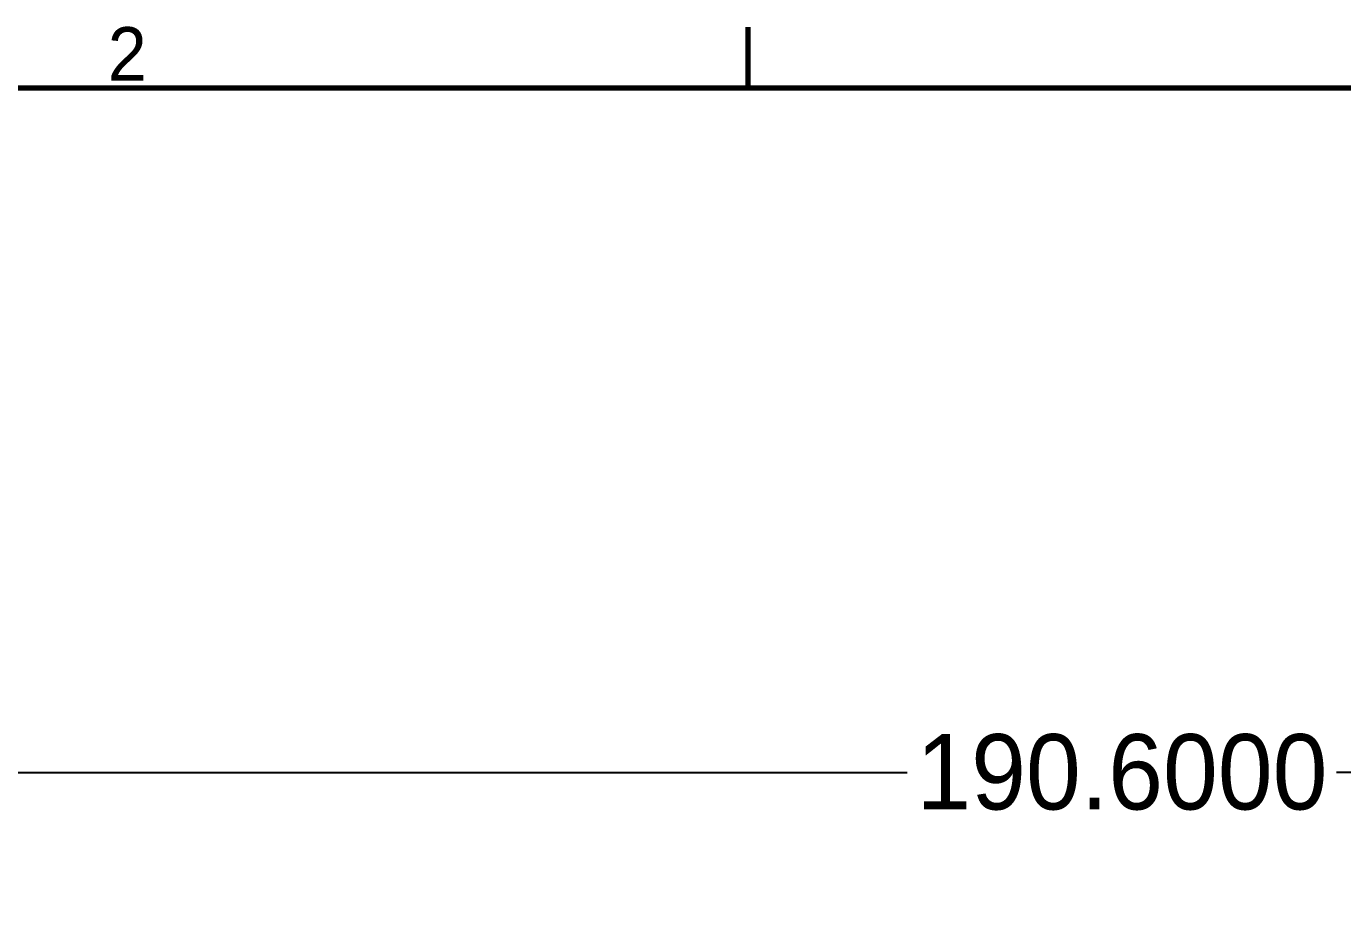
# Model space of a CAD drawing. Header units: millimetres. Extents: x -32 to 1138, y -135 to 348.
# Drawn here: x 86.3 to 173.6, y 280.9 to 339.8 of the extents above; entities that cross this region are included whole.
import ezdxf

# ---------------------------------------------------------------- set-up
doc = ezdxf.new("R2010")
doc.units = ezdxf.units.MM
doc.layers.add('경계(ISO)', color=7, linetype='Continuous', lineweight=70)
doc.styles.get("Standard").update_dxf_attribs({"font": ''})
doc.styles.add('레이블 문자 (JIS)', font='')
doc.styles.get('Standard').set_extended_font_data('Gulim')
doc.styles.get('레이블 문자 (JIS)').set_extended_font_data('Gulim')
doc.dimstyles.get("Standard").update_dxf_attribs({"dimtxt": 0.18, "dimasz": 0.18, "dimexe": 0.18, "dimexo": 0.0625, "dimgap": 0.09, "dimtad": 0, "dimtih": 1, "dimtoh": 1, "dimdec": 4, "dimzin": 0, "dimdsep": 46, "dimtxsty": 'Standard', "dimcen": 0.09, "dimadec": 0, "dimazin": 0, "dimtfac": 1, "dimtdec": 4, "dimtofl": 0, "dimtmove": 0, "dimatfit": 3, "dimfxl": 1, "dimtolj": 1, "dimtzin": 0, "dimarcsym": 0})

# ---------------------------------------------------------------- blocks, each defined once
blk = doc.blocks.new('경계 Default Border')
at = {"layer": '경계(ISO)'}
blk.add_line((140, 287), (140, 290.4), dxfattribs=at)
at = {"layer": '경계(ISO)', "flags": 128}
blk.add_lwpolyline([(10, 10), (10, 287), (410, 287), (410, 10), (10, 10)], dxfattribs=at)
at = {"layer": '경계(ISO)', "insert": (104.149, 287.396), "char_height": 3, "attachment_point": 7, "style": '레이블 문자 (JIS)'}
blk.add_mtext('2', dxfattribs=at)
blk = doc.blocks.new('*D13')
at = {"color": 0, "lineweight": -2}
for p, q in [((63.696, 239.626), (63.696, 290.44)), ((63.876, 290.26), (144.751, 290.26)), ((254.116, 290.26), (173.24, 290.26)), ((254.296, 239.626), (254.296, 290.44))]:
    blk.add_line(p, q, dxfattribs=at)
at = {"color": 0}
for points in [[(63.876, 290.29), (63.876, 290.23), (63.696, 290.26)], [(254.116, 290.23), (254.116, 290.29), (254.296, 290.26)]]:
    blk.add_solid(points, dxfattribs=at)
at = {"layer": 'Defpoints', "color": 0}
for p in [(254.296, 290.26), (63.696, 239.564), (254.296, 239.564)]:
    blk.add_point(p, dxfattribs=at)
at = {"color": 0, "insert": (158.996, 290.26), "char_height": 5, "attachment_point": 5}
blk.add_mtext('\\A1;190.6000', dxfattribs=at)

msp = doc.modelspace()

# ---------------------------------------------------------------- block references
at = {"color": 0, "xscale": 1.185080625, "yscale": 1.185080625, "zscale": 1.185080625}
msp.add_blockref('경계 Default Border', (-31.72493, -4.42746), dxfattribs=at)

# ---------------------------------------------------------------- dimensions: what is measured, and where the dimension line sits
dim = msp.add_linear_dim(base=(254.29571, 290.25956), p1=(63.69571, 239.56371), p2=(254.29571, 239.56371), dimstyle='Standard', override={"dimtxt": 5})
dim.commit()
dim.dimension.update_dxf_attribs({"geometry": '*D13', "text_midpoint": (158.99571, 290.25956)})

doc.saveas('drawing.dxf')
